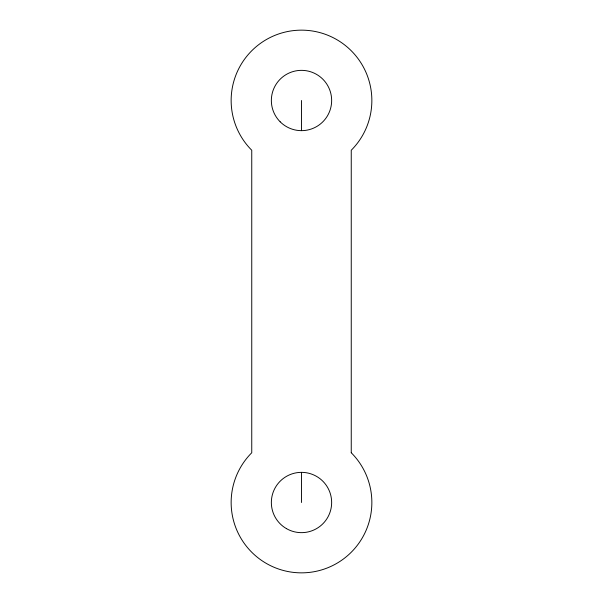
<?xml version="1.0" encoding="UTF-8"?>
<svg xmlns="http://www.w3.org/2000/svg" width="603" height="603" viewBox="0 0 603 603"><rect width="100%" height="100%" fill="white"/><g stroke="black" fill="none" stroke-linecap="round" stroke-linejoin="round"><path stroke-width="0.9" d="M301.5 100.497L301.5 130.647M301.5 472.353L301.5 502.503M351.248 452.755L351.248 150.245A70.347 70.347 0 0 0 351.248 50.758A70.347 70.347 0 0 0 251.752 50.758A70.347 70.347 0 0 0 251.752 150.245L251.752 452.755A70.347 70.347 0 0 0 251.752 552.242A70.347 70.347 0 0 0 351.248 552.242A70.347 70.347 0 0 0 351.248 452.755M286.425 528.612A30.15 30.15 0 0 0 331.65 502.503A30.15 30.15 0 0 0 286.425 476.393A30.15 30.15 0 0 0 286.425 528.612M280.184 121.821A30.15 30.15 0 0 0 330.625 108.306A30.15 30.15 0 0 0 293.699 71.38A30.15 30.15 0 0 0 280.184 121.821"/></g></svg>
